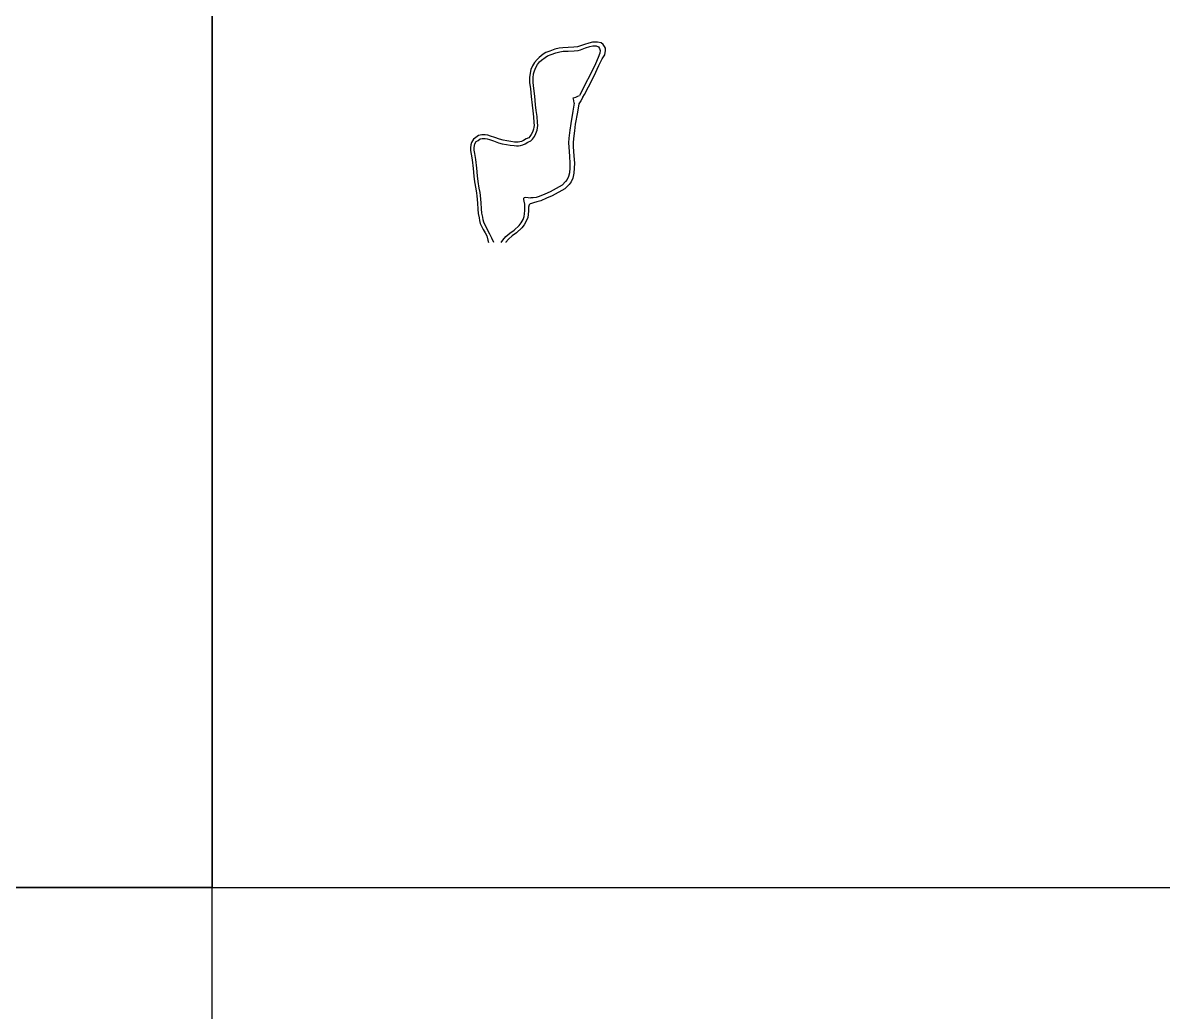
# Model space of a CAD drawing. Header units: metres. Extents: x -18400 to -16000, y -119400 to -117000.
# Drawn here: x -17704 to -17078, y -118868 to -118326 of the extents above; entities that cross this region are included whole.
import ezdxf

# ---------------------------------------------------------------- set-up
doc = ezdxf.new("R2010")
doc.units = ezdxf.units.M
doc.header["$LTSCALE"] = 2.5
doc.layers.add('図郭', color=7, linetype='Continuous')
doc.layers.add('道路', color=7, linetype='Continuous')

msp = doc.modelspace()

# ---------------------------------------------------------------- linework, layer by layer
at = {"layer": '図郭'}
for points in [[(-18400, -118800), (-17600, -118800), (-17600, -118200), (-18400, -118200)], [(-17600, -118800), (-16800, -118800), (-16800, -118200), (-17600, -118200)], [(-18400, -119400), (-17600, -119400), (-17600, -118800), (-18400, -118800)]]:
    msp.add_lwpolyline(points, close=True, dxfattribs=at)
at = {"layer": '道路'}
for points in [[(-17396.56, -118366.49), (-17395.69, -118364.88), (-17393.53, -118360.71), (-17390.47, -118354.75), (-17387.79, -118349.11), (-17386.1, -118345.43), (-17384.65, -118343.12), (-17384.16, -118340.85), (-17384.28, -118339.56), (-17384.74, -118338.56), (-17385.45, -118337.55), (-17386.53, -118336.7), (-17388.52, -118336.25), (-17389.98, -118336.21), (-17391.42, -118336.28), (-17393.42, -118336.72), (-17395.78, -118337.52), (-17398.49, -118338.48), (-17399.58, -118338.82), (-17401.58, -118339.03), (-17404.74, -118339.13), (-17407.54, -118339.27), (-17409.68, -118339.57), (-17411.99, -118340.1), (-17414.71, -118341.09), (-17416.88, -118341.98), (-17418.46, -118342.91), (-17420.65, -118344.61), (-17421.79, -118345.71), (-17423.2, -118347.31), (-17424.28, -118349.28), (-17425.15, -118351.33), (-17425.6, -118353.25), (-17425.83, -118355.6), (-17425.87, -118358.45), (-17425.44, -118361.93), (-17424.94, -118366.14), (-17424.52, -118370.8), (-17424.14, -118373.93), (-17423.77, -118377.25), (-17423.5, -118380.39), (-17423.38, -118381.88), (-17423.45, -118382.84), (-17423.71, -118383.89), (-17424.26, -118385.58), (-17424.94, -118386.95), (-17425.71, -118388.07), (-17426.3, -118388.64), (-17427.74, -118389.35), (-17429.2, -118390.27), (-17430.22, -118390.68), (-17431.3, -118391), (-17432.2, -118391.13), (-17432.94, -118391.16), (-17434.09, -118391.04), (-17436.15, -118390.77), (-17438.25, -118390.43), (-17440.38, -118390), (-17442.32, -118389.51), (-17445.01, -118388.58), (-17447.25, -118387.74), (-17448.72, -118387.28), (-17450.17, -118387.11), (-17452.14, -118387.07), (-17453.8, -118387.46), (-17455.28, -118388.49), (-17456.6, -118389.48), (-17457.64, -118391.26), (-17458.06, -118392.55), (-17458.19, -118394.18), (-17458.23, -118395.59), (-17457.96, -118397.65), (-17457.41, -118400.88), (-17456.73, -118405.56), (-17456.36, -118409.74), (-17456.01, -118412.92), (-17455.42, -118416.63), (-17455.01, -118419.05), (-17454.81, -118420.63), (-17454.44, -118424.61), (-17454.24, -118427.82), (-17454.02, -118430.27), (-17453.55, -118432.57), (-17453.27, -118434.04), (-17452.92, -118435.65), (-17452.29, -118437.22), (-17451.27, -118438.96), (-17450.31, -118440.81), (-17449.39, -118442.43), (-17448.75, -118444.85), (-17448.42, -118446.18)], [(-17445.41, -118446.18), (-17446.66, -118443.76), (-17447.59, -118441.55), (-17448.56, -118439.86), (-17449.52, -118437.99), (-17450.49, -118436.33), (-17451, -118435.06), (-17451.31, -118433.64), (-17451.59, -118432.19), (-17452.04, -118429.98), (-17452.24, -118427.67), (-17452.45, -118424.46), (-17452.82, -118420.42), (-17453.03, -118418.76), (-17453.44, -118416.31), (-17454.03, -118412.65), (-17454.37, -118409.54), (-17454.74, -118405.33), (-17455.43, -118400.57), (-17455.98, -118397.36), (-17456.22, -118395.49), (-17456.19, -118394.28), (-17456.08, -118392.94), (-17455.81, -118392.08), (-17455.08, -118390.83), (-17454.11, -118390.11), (-17452.97, -118389.32), (-17451.94, -118389.08), (-17450.31, -118389.11), (-17449.14, -118389.25), (-17447.9, -118389.63), (-17445.69, -118390.46), (-17442.89, -118391.43), (-17440.82, -118391.95), (-17438.61, -118392.4), (-17436.43, -118392.75), (-17434.33, -118393.02), (-17433.01, -118393.16), (-17432.01, -118393.13), (-17430.87, -118392.96), (-17429.56, -118392.58), (-17428.28, -118392.06), (-17426.76, -118391.1), (-17425.14, -118390.3), (-17424.17, -118389.37), (-17423.2, -118387.96), (-17422.41, -118386.34), (-17421.78, -118384.44), (-17421.47, -118383.16), (-17421.37, -118381.88), (-17421.51, -118380.23), (-17421.78, -118377.05), (-17422.16, -118373.7), (-17422.53, -118370.6), (-17422.94, -118365.93), (-17423.46, -118361.69), (-17423.87, -118358.34), (-17423.83, -118355.72), (-17423.63, -118353.58), (-17423.24, -118351.95), (-17422.48, -118350.16), (-17421.55, -118348.47), (-17420.34, -118347.09), (-17419.34, -118346.12), (-17417.33, -118344.57), (-17415.99, -118343.78), (-17413.98, -118342.95), (-17411.43, -118342.02), (-17409.32, -118341.54), (-17407.35, -118341.26), (-17404.66, -118341.13), (-17401.45, -118341.03), (-17399.17, -118340.79), (-17397.85, -118340.37), (-17395.13, -118339.41), (-17392.88, -118338.65), (-17391.19, -118338.26), (-17389.82, -118338.21), (-17389.29, -118338.31), (-17388.08, -118338.76), (-17387.46, -118339.69), (-17387.19, -118340.83), (-17387.4, -118342.28), (-17388.16, -118344.63), (-17389.78, -118348.18), (-17392.44, -118353.77), (-17395.49, -118359.71), (-17397.63, -118363.85), (-17398.5, -118365.44)], [(-17398.88, -118370.06), (-17399.61, -118374.6), (-17400.79, -118381.3), (-17401.3, -118384.93), (-17401.81, -118389.07), (-17401.94, -118391.47), (-17401.88, -118393.74), (-17401.54, -118398.63), (-17401.29, -118402.69), (-17401.37, -118405.35), (-17401.52, -118408.2), (-17402.15, -118410.78), (-17403.04, -118412.83), (-17404.21, -118414.4), (-17406.49, -118416.72), (-17413.51, -118420.57), (-17416.57, -118421.92), (-17419.78, -118423.35), (-17421.9, -118423.86), (-17423.68, -118424.35), (-17424.83, -118424.69), (-17425.61, -118424.91), (-17426.13, -118425.47), (-17426.4, -118426.7), (-17426.4, -118428.77), (-17426.59, -118430.76), (-17426.88, -118432.46), (-17427.65, -118434.41), (-17428.78, -118436.53), (-17430.17, -118438.17), (-17433.07, -118440.84), (-17435.4, -118442.57), (-17437.51, -118444.29), (-17438.89, -118446.04), (-17438.98, -118446.18)], [(-17401.35, -118369.66), (-17402.08, -118374.18), (-17403.26, -118380.91), (-17403.78, -118384.61), (-17404.3, -118388.85), (-17404.44, -118391.44), (-17404.37, -118393.86), (-17404.03, -118398.79), (-17403.79, -118402.73), (-17403.86, -118405.25), (-17404, -118407.84), (-17404.52, -118409.98), (-17405.22, -118411.57), (-17406.11, -118412.77), (-17408.01, -118414.71), (-17414.61, -118418.32), (-17417.58, -118419.63), (-17420.59, -118420.98), (-17422.32, -118421.39), (-17423.97, -118421.56), (-17425.18, -118421.63)], [(-17401.35, -118369.66), (-17401.52, -118368.28), (-17401.94, -118366.73), (-17400.42, -118366.45), (-17399.38, -118365.9), (-17398.5, -118365.44)], [(-17396.56, -118366.49), (-17397.76, -118368.49), (-17398.88, -118370.06)], [(-17441.4, -118446.18), (-17440.5, -118444.85), (-17438.94, -118442.88), (-17436.63, -118440.99), (-17434.35, -118439.3), (-17431.62, -118436.78), (-17430.44, -118435.4), (-17429.47, -118433.57), (-17428.82, -118431.91), (-17428.57, -118430.5), (-17428.4, -118428.67), (-17428.4, -118426.74), (-17428.47, -118425.05), (-17428.81, -118423.56)], [(-17428.81, -118423.56), (-17429.08, -118422.49), (-17429.03, -118421.86), (-17428.74, -118421.54), (-17427.83, -118421.37), (-17426.64, -118421.47), (-17425.18, -118421.63)]]:
    msp.add_lwpolyline(points, dxfattribs=at)

doc.saveas('drawing.dxf')
